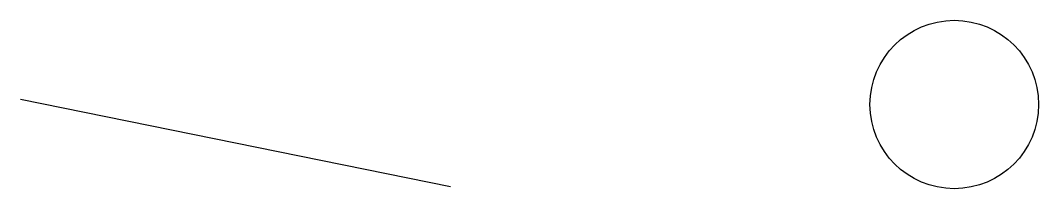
# Model space of a CAD drawing. Header units: millimetres. Extents: x 34462 to 96381, y 75138 to 85394.
import ezdxf

# ---------------------------------------------------------------- set-up
doc = ezdxf.new("R2010")
doc.units = ezdxf.units.MM

msp = doc.modelspace()

# ---------------------------------------------------------------- linework, layer by layer
at = {"color": 3}
msp.add_line((34462, 80585), (60624, 75276), dxfattribs=at)
at = {"color": 1}
msp.add_circle((91253, 80266), 5128, dxfattribs=at)

doc.saveas('drawing.dxf')
